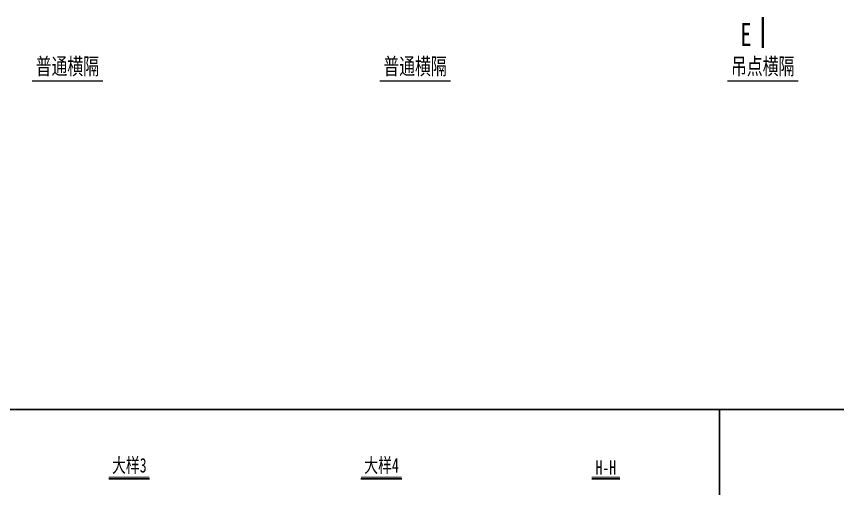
# Model space of a CAD drawing. Header units: millimetres. Extents: x 44597 to 300567, y -113054 to 73044.
# Drawn here: x 51125 to 58211, y -51613 to -47537 of the extents above; entities that cross this region are included whole.
import ezdxf
from ezdxf.enums import TextEntityAlignment as Align

# ---------------------------------------------------------------- set-up
doc = ezdxf.new("R2010")
doc.units = ezdxf.units.MM
doc.layers.get('Defpoints').update_dxf_attribs({"color": 8})
for name, color, linetype, lineweight in [('文字', 7, 'Continuous', 15), ('标注线及字体', 2, 'Continuous', 15), ('粗线', 3, 'Continuous', 35), ('细实线', 4, 'Continuous', 15)]:
    doc.layers.add(name, color=color, linetype=linetype, lineweight=lineweight)
doc.styles.add('111', font='', dxfattribs={"width": 0.7})
doc.styles.add('BM_Dim', font='', dxfattribs={"width": 0.85})
doc.styles.get('111').set_extended_font_data('仿宋_GB2312')
doc.styles.get('BM_Dim').set_extended_font_data('仿宋_GB2312')

msp = doc.modelspace()

# ---------------------------------------------------------------- linework, layer by layer
at = {"color": 4}
for p, q in [((51922, -51529.8), (52273.5, -51529.8)), ((54098.1, -51529.8), (54449.6, -51529.8)), ((56090.1, -51529.8), (56332.3, -51529.8))]:
    msp.add_line(p, q, dxfattribs=at)
at = {"color": 6, "const_width": 9}
for points in [[(51922, -51514.8), (52273.5, -51514.8)], [(54098.1, -51514.8), (54449.6, -51514.8)], [(56090.1, -51514.8), (56332.3, -51514.8)]]:
    msp.add_lwpolyline(points, dxfattribs=at)
at = {"layer": 'Defpoints'}
for points in [[(47566.6, -36314.1), (69566.6, -36314.1), (69566.6, -50931.3), (47566.6, -50931.3)], [(47566.6, -50931.3), (57191.6, -50931.3), (57191.6, -57326.3), (47566.6, -57326.3)], [(57191.6, -50931.3), (66816.6, -50931.3), (66816.6, -57326.3), (57191.6, -57326.3)]]:
    msp.add_lwpolyline(points, close=True, dxfattribs=at)
at = {"layer": '粗线'}
msp.add_line((57566.6, -47807.1), (57566.6, -47543.8), dxfattribs=at)
at = {"layer": '细实线'}
for p, q in [((51871.7, -48096.9), (51261.4, -48096.9)), ((54871.7, -48096.9), (54261.4, -48096.9)), ((57871.7, -48096.9), (57261.4, -48096.9))]:
    msp.add_line(p, q, dxfattribs=at)

# ---------------------------------------------------------------- texts
at = {"layer": '文字', "style": 'BM_Dim', "width": 0.7}
msp.add_text('E', height=200, dxfattribs=at).set_placement((57419.8, -47792.8), align=Align.CENTER)
for s, p in [('普通横隔', (51564.7, -48081.3)), ('普通横隔', (54564.7, -48081.3)), ('吊点横隔', (57564.7, -48081.3))]:
    msp.add_text(s, height=142.86, dxfattribs=at).set_placement(p, align=Align.BOTTOM_CENTER)
at = {"layer": '标注线及字体', "style": '111', "width": 0.7}
for s, p in [('大样3', (52099.8, -51409.6)), ('大样4', (54276, -51409.6)), ('H-H', (56211.2, -51432.1))]:
    msp.add_text(s, height=125, dxfattribs=at).set_placement(p, align=Align.MIDDLE)

doc.saveas('drawing.dxf')
